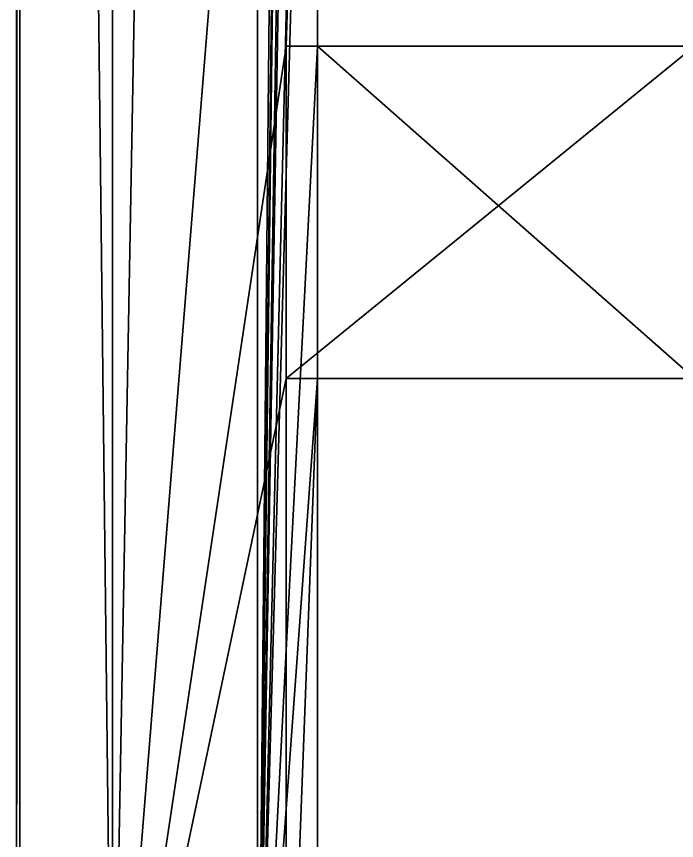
# Model space of a CAD drawing. Header units: metres. Extents: x -40.1 to 40.1, y -46.3 to 46.3.
# Drawn here: x -40.06 to -33.19, y -37.72 to -29.14 of the extents above; entities that cross this region are included whole.
import ezdxf

# ---------------------------------------------------------------- set-up
doc = ezdxf.new("R2010")
doc.units = ezdxf.units.M

msp = doc.modelspace()

# ---------------------------------------------------------------- linework, layer by layer
for points in [[(-40.0257, 41.5), (-40.06, -41.5), (-40.06, 41.5), (-40.0257, 41.5)], [(-40.0257, 41.5), (-40.0257, -41.5), (-40.06, -41.5), (-40.0257, 41.5)], [(-40.06, -41.5), (-40.06, 41.5), (-40.06, 41.5), (-40.06, -41.5)], [(-40.06, -41.5), (-40.06, -41.5), (-40.06, 41.5), (-40.06, -41.5)], [(-40.0257, 41.5), (-40.06, -41.5), (-40.0257, -41.5), (-40.0257, 41.5)], [(-40.0257, 41.5), (-40.06, 41.5), (-40.06, -41.5), (-40.0257, 41.5)], [(-39.06, -41.5), (-40.0257, 41.5), (-39.06, 41.5), (-39.06, -41.5)], [(-40.0257, -41.5), (-40.0257, 41.5), (-39.06, -41.5), (-40.0257, -41.5)], [(-39.06, -41.5), (-39.06, 41.5), (-40.0257, 41.5), (-39.06, -41.5)], [(-40.0257, -41.5), (-39.06, -41.5), (-40.0257, 41.5), (-40.0257, -41.5)], [(-39.06, 41.5), (-37.25, -19.0526), (-39.06, -41.5), (-39.06, 41.5)], [(-37.55, 41.5), (-39.06, 41.5), (-39.06, -41.5), (-37.55, 41.5)], [(-37.55, 41.5), (-39.06, -41.5), (-37.55, -41.5), (-37.55, 41.5)], [(-37.55, -41.5), (-36.925, 22.5167), (-37.55, 41.5), (-37.55, -41.5)], [(-37.55, -41.5), (-36.925, 12.1244), (-36.925, 22.5167), (-37.55, -41.5)], [(-37.55, -41.5), (-36.925, 8.6603), (-36.925, 12.1244), (-37.55, -41.5)], [(-37.55, -41.5), (-36.925, -1.7321), (-36.925, 8.6603), (-37.55, -41.5)], [(-37.55, -41.5), (-36.925, -5.1962), (-36.925, -1.7321), (-37.55, -41.5)], [(-37.55, -41.5), (-36.925, -15.5885), (-36.925, -5.1962), (-37.55, -41.5)], [(-37.55, -41.5), (-36.925, -19.0526), (-36.925, -15.5885), (-37.55, -41.5)], [(-37.25, -19.0526), (-37.25, -29.4449), (-39.06, -41.5), (-37.25, -19.0526)], [(-37.55, -41.5), (-36.925, -29.4449), (-36.925, -19.0526), (-37.55, -41.5)], [(-37.25, -29.4449), (-37.25, -19.0526), (-37.25, -19.0526), (-37.25, -29.4449)], [(-37.25, -29.4449), (-37.25, -19.0526), (-37.25, -29.4449), (-37.25, -29.4449)], [(-36.925, -19.0526), (-37.25, -29.4449), (-37.25, -19.0526), (-36.925, -19.0526)], [(-36.925, -19.0526), (-36.925, -29.4449), (-37.25, -29.4449), (-36.925, -19.0526)], [(-37.25, -29.4449), (-37.25, -32.909), (-39.06, -41.5), (-37.25, -29.4449)], [(-37.55, -41.5), (-36.925, -32.909), (-36.925, -29.4449), (-37.55, -41.5)], [(-33, -29.4449), (-37.25, -32.909), (-37.25, -29.4449), (-33, -29.4449)], [(-33, -29.4449), (-33, -32.909), (-37.25, -32.909), (-33, -29.4449)], [(-36.925, -29.4449), (-37.25, -29.4449), (-37.25, -29.4449), (-36.925, -29.4449)], [(-33, -29.4449), (-37.25, -29.4449), (-36.925, -29.4449), (-33, -29.4449)], [(-36.925, -29.4449), (-33, -32.909), (-33, -29.4449), (-36.925, -29.4449)], [(-36.925, -32.909), (-33, -32.909), (-36.925, -29.4449), (-36.925, -32.909)], [(-33, -29.4449), (-33, -29.4449), (-36.925, -29.4449), (-33, -29.4449)], [(-37.25, -32.909), (-37.25, -41.5), (-39.06, -41.5), (-37.25, -32.909)], [(-37.55, -41.5), (-36.925, -41.5), (-36.925, -32.909), (-37.55, -41.5)], [(-37.25, -41.5), (-37.25, -32.909), (-37.25, -32.909), (-37.25, -41.5)], [(-37.25, -41.5), (-37.25, -32.909), (-37.25, -41.5), (-37.25, -41.5)], [(-36.925, -32.909), (-37.25, -32.909), (-33, -32.909), (-36.925, -32.909)], [(-37.25, -32.909), (-37.25, -32.909), (-36.925, -32.909), (-37.25, -32.909)], [(-36.925, -32.909), (-37.25, -41.5), (-37.25, -32.909), (-36.925, -32.909)], [(-36.925, -32.909), (-36.925, -41.5), (-37.25, -41.5), (-36.925, -32.909)], [(-36.925, -32.909), (-33, -32.909), (-33, -32.909), (-36.925, -32.909)]]:
    msp.add_lwpolyline(points)

doc.saveas('drawing.dxf')
